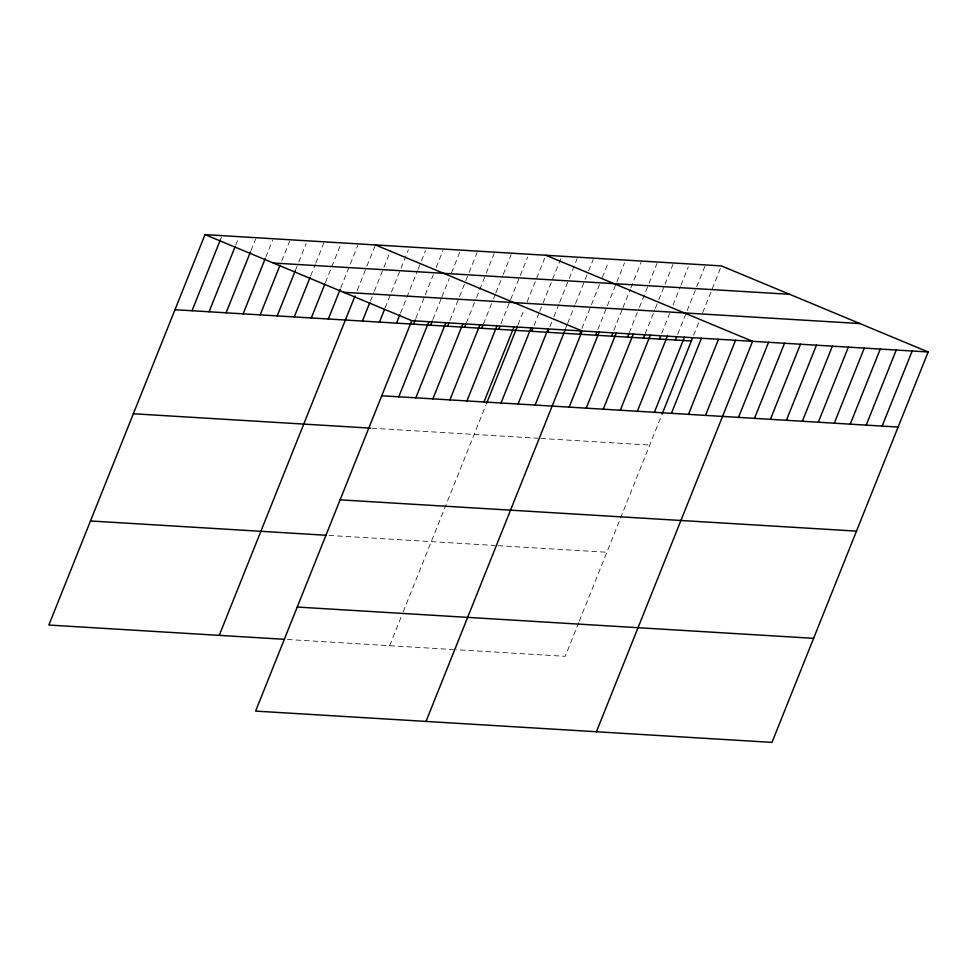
<?xml version="1.0" encoding="UTF-8"?>
<svg xmlns="http://www.w3.org/2000/svg" width="977" height="977" viewBox="0 0 977 977"><rect width="100%" height="100%" fill="white"/><g stroke="black" fill="none" stroke-linecap="round" stroke-linejoin="round"><path stroke-width="0.73" stroke-dasharray="4.88 3.66" d="M220.35 239.89L221.486 237.057M235.689 245.178L238.522 238.095M251.028 250.454L255.559 239.121M265.805 257.159L272.607 240.159M281.706 261.03L289.644 241.185M295.347 270.556L298.18 263.472M298.754 262.056L306.119 243.639M310.686 275.844L315.229 264.511M315.791 263.094L323.729 243.249M325.463 282.548L340.765 244.287M340.802 287.824L357.802 245.325M357.277 290.279L366.351 267.6M366.912 266.184L374.85 246.351M370.356 301.221L373.751 292.721M374.325 291.305L383.387 268.638M383.949 267.222L390.751 250.222M385.121 307.926L400.423 269.676M400.997 268.248L408.362 249.831M400.472 313.214L417.472 270.702M418.034 269.286L420.867 262.202M421.441 260.786L425.398 250.869M415.811 318.49L433.373 274.574M436.206 267.49L443.008 250.478M432.848 319.528L441.348 298.278M441.909 296.861L449.286 278.433M451.545 272.766L460.045 251.516M449.884 320.554L465.186 282.304M465.76 280.887L468.594 273.804M469.155 272.388L477.094 252.542M466.359 323.008L475.994 298.925M476.568 297.509L485.63 274.83M486.192 273.413L494.13 253.58M483.407 324.046L493.031 299.951M493.605 298.535L495.302 294.285M495.864 292.868L502.666 275.868M503.24 274.452L511.166 254.606M501.006 323.656L510.079 300.989M510.641 299.573L519.715 276.894M520.277 275.477L527.641 257.061M389.664 645.687L402.597 613.348M403.159 611.944L485.972 404.881M518.054 324.694L524.283 309.098M527.116 302.015L544.69 258.099M534.016 325.659L539.109 312.909M539.683 311.492L542.516 304.409M543.078 302.992L561.213 257.647M549.966 326.623L553.373 318.123M553.935 316.707L559.039 303.957M559.601 302.54L568.675 279.862M569.237 278.445L577.175 258.612M565.365 329.005L567.063 324.755M567.637 323.338L575.001 304.922M575.563 303.505L584.637 280.839M585.199 279.41L588.032 272.327M588.606 270.91L593.137 259.577M581.889 328.553L599.463 284.637M602.296 277.553L608.524 261.958M597.851 329.53L624.486 262.935M613.812 330.495L622.312 309.245M622.886 307.816L630.25 289.4M630.812 287.983L641.022 262.483M629.212 332.876L638.848 308.793M639.41 307.376L648.472 284.698M649.046 283.281L656.984 263.448M645.174 333.841L654.798 309.758M655.372 308.341L658.205 301.258M658.767 299.841L664.433 285.663M665.007 284.246L672.933 264.413M661.698 333.389L669.636 313.556M673.031 305.056L680.395 286.64M680.969 285.223L688.333 266.794M677.659 334.366L704.857 266.355M578.726 622.581L565.231 656.324L456.406 649.729M579.288 621.177L661.539 415.53M693.621 335.331L699.288 321.164M702.683 312.652L720.818 267.319M371.919 428.219L538.009 438.282M540.904 438.465L649.729 445.06M329.041 535.433L495.119 545.496M498.026 545.667L606.851 552.261M287.421 639.495L453.499 649.558"/><path stroke-width="1.47" d="M928.15 351.964L411.769 320.676L255.608 711.097L771.989 742.386L928.15 351.964L721.392 265.903L205.011 234.614L48.85 625.036L284.576 639.324M192.017 310.735L220.35 239.89M209.054 311.773L235.127 246.595M226.09 312.799L250.466 251.871M243.139 313.837L265.231 258.575M260.175 314.875L280.008 265.28M277.212 315.901L295.347 270.556M294.26 316.939L310.124 277.26M311.297 317.965L324.901 283.965M328.333 319.003L340.24 289.241M219.251 635.355L355.017 295.946M362.418 321.067L369.782 302.65M379.455 322.092L384.559 309.343M396.503 323.131L399.898 314.631M413.54 324.156L415.237 319.906M398.775 396.809L428.818 321.702M430.576 325.194L432.286 320.945M415.811 397.834L445.854 322.74M447.625 326.233L448.748 323.399M432.86 398.872L462.89 323.778M464.661 327.258L465.797 324.425M449.896 399.898L479.939 324.804M481.698 328.296L482.833 325.463M466.933 400.936L496.975 325.842M498.746 329.322L499.87 326.489M483.981 401.962L514.012 326.868M486.534 403.477L517.48 326.11M501.018 403L531.061 327.906M531.744 331.325L532.88 328.492M518.054 404.038L548.097 328.931M547.706 332.29L548.842 329.457M535.103 405.064L565.133 329.97M579.63 334.232L580.753 331.398M426.021 721.429L582.182 330.995L375.412 244.934M595.591 335.196L596.715 332.363M569.176 407.128L599.219 332.033M611.553 336.161L612.677 333.328M586.224 408.166L616.255 333.072M627.503 337.126L628.638 334.293M603.261 409.192L633.304 334.097M643.464 338.091L644.6 335.258M620.297 410.23L650.34 335.135M659.426 339.068L660.562 336.222M637.346 411.256L667.376 336.161M675.388 340.033L676.524 337.199M654.382 412.294L684.425 337.199M662.101 414.114L692.485 338.164M671.419 413.332L701.462 338.225M688.467 414.358L718.498 339.263M705.504 415.396L735.547 340.289M596.422 731.749L752.583 341.327L545.825 255.266M738.502 417.387L768.545 342.292M754.464 418.364L784.507 343.257M770.426 419.328L800.468 344.234M786.387 420.293L816.43 345.199M802.349 421.258L832.38 346.163M818.311 422.223L848.341 347.128M834.273 423.2L864.303 348.093M850.234 424.165L880.265 349.058M866.196 425.129L896.227 350.035M882.158 426.094L912.188 350.999M273.242 263.008L789.624 294.297M343.538 292.27L859.919 323.558M174.968 309.709L691.35 340.997M381.738 395.77L898.107 427.059M133.348 413.76L370.503 428.134M340.118 499.833L856.487 531.122M90.47 520.973L326.196 535.262M297.228 607.047L813.609 638.335M205.011 234.614L411.769 320.676"/></g></svg>
